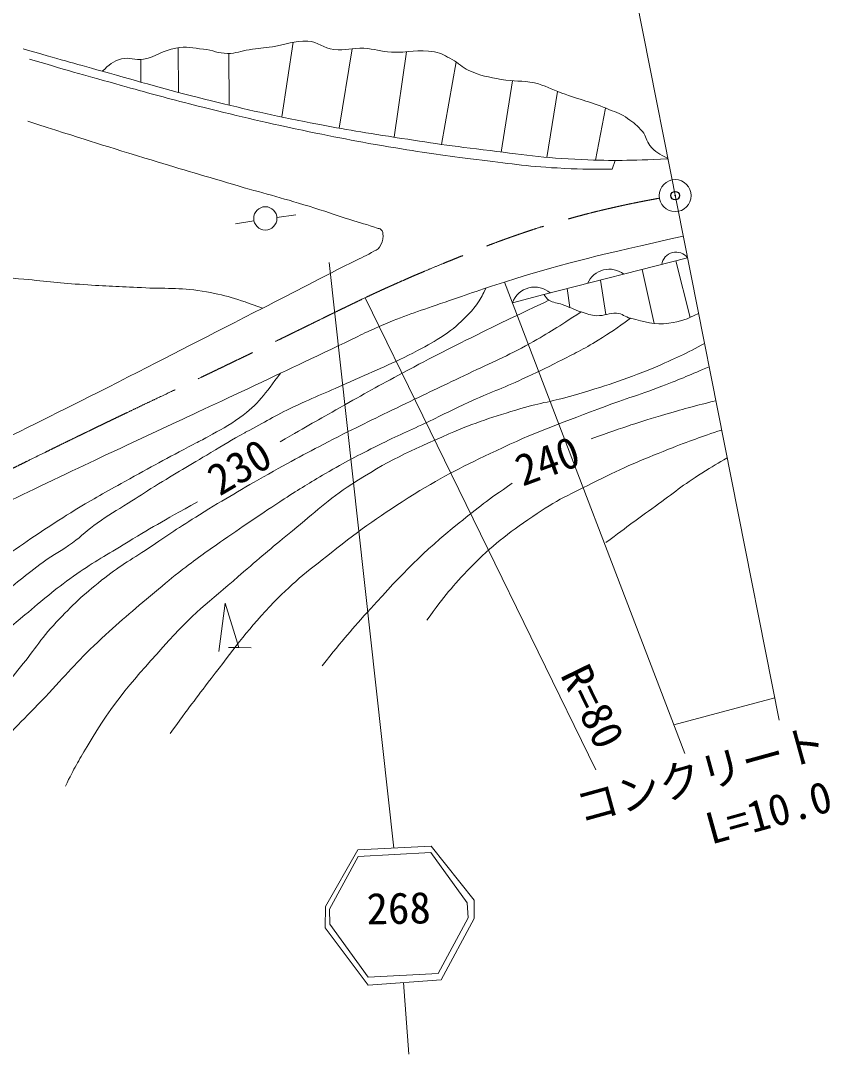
# Model space of a CAD drawing. Units: millimetres, scale not verified. Extents: x 40000 to 680000, y 20000 to 380000.
# Drawn here: x 405676 to 452892, y 279235 to 339403 of the extents above; entities that cross this region are included whole.
import ezdxf
from ezdxf.enums import TextEntityAlignment as Align

# ---------------------------------------------------------------- set-up
doc = ezdxf.new("R2010")
doc.units = ezdxf.units.MM
doc.header["$LTSCALE"] = 1000
doc.header["$PDMODE"] = 32
doc.header["$PDSIZE"] = 500
doc.linetypes.add('CHAIN', pattern=[18.5, 12, -1.5, 3.5, -1.5])
doc.layers.add('M-BMK', color=2, linetype='CHAIN', lineweight=13)
doc.layers.add('M-WORK', color=1, linetype='Continuous', lineweight=13)
doc.layers.add('M-OTRS', color=6, linetype='Continuous')
doc.styles.add('ＭＳ ゴシック', font='')
doc.styles.get('ＭＳ ゴシック').set_extended_font_data('MS Gothic')

msp = doc.modelspace()

# ---------------------------------------------------------------- linework, layer by layer
at = {"layer": 'M-BMK'}
msp.add_open_spline([(350984, 297628), (352192, 297591), (352530, 297594), (353520, 297607), (355280, 297631), (356263, 297754), (358017, 297893), (359270, 297992), (359981, 297975), (361223, 298168), (365082, 298768), (367241, 299165), (371030, 300108), (373196, 300647), (374398, 300998), (376535, 301645), (378810, 302334), (380079, 302738), (382330, 303501), (384519, 304243), (385747, 304656), (387898, 305502), (389693, 306207), (390689, 306628), (392453, 307406), (395809, 308886), (397695, 309703), (401004, 311282), (402021, 311768), (402583, 312053), (403595, 312549), (405933, 313694), (407235, 314350), (409578, 315485), (413038, 317161), (414994, 318061), (418456, 319731), (419941, 320447), (420770, 320855), (422251, 321579), (422965, 321928), (423362, 322130), (424078, 322475), (425294, 323060), (425971, 323399), (427203, 323949), (429167, 324825), (430286, 325273), (432282, 326072), (433115, 326405), (433587, 326580), (434433, 326876), (435527, 327259), (436147, 327454), (437262, 327772), (438462, 328114), (439140, 328290), (440358, 328562), (441339, 328781), (441667, 328846), (442881, 329071)], degree=3, knots=[0, 0, 0, 0, 1, 1, 1, 2, 2, 2, 3, 3, 3, 4, 4, 4, 5, 5, 5, 6, 6, 6, 7, 7, 7, 8, 8, 8, 9, 9, 9, 10, 10, 10, 11, 11, 11, 12, 12, 12, 13, 13, 13, 14, 14, 14, 15, 15, 15, 16, 16, 16, 17, 17, 17, 18, 18, 18, 19, 19, 19, 20, 20, 20, 20], dxfattribs=at)
at = {"layer": 'M-OTRS'}
msp.add_point((443799, 329218), dxfattribs=at)
at = {"layer": 'M-WORK'}
for p, q in [((449851, 298685), (440956, 343561)), ((420878, 333797), (421555, 338142)), ((414860, 335228), (414849, 337828)), ((424223, 333145), (424976, 337762)), ((427436, 332619), (428140, 337591)), ((412680, 335825), (412673, 337141)), ((417819, 334487), (417794, 337495)), ((430194, 332202), (431045, 336997)), ((433665, 331756), (434320, 335906)), ((436322, 331446), (436942, 335283)), ((439154, 331282), (439747, 334308)), ((440120, 330756), (440298, 331269)), ((420602, 327944), (421699, 328095)), ((419262, 327753), (418195, 327568)), ((436145, 323455), (444517, 325596)), ((427418, 291240), (423643, 325320)), ((442576, 321780), (441865, 324918)), ((444669, 322131), (443827, 325419)), ((433863, 324185), (444359, 296747)), ((437654, 322711), (437513, 323805)), ((439764, 322294), (439449, 324300)), ((439169, 295804), (425738, 323275)), ((436145, 323455), (434323, 322983)), ((418384, 302908), (419101, 302906)), ((443719, 298419), (449592, 299994)), ((425309, 291135), (429579, 291347)), ((425332, 290746), (429570, 290991)), ((427971, 283412), (428282, 279235))]:
    msp.add_line(p, q, dxfattribs=at)
for points in [[(417210, 302676), (417580, 305490), (418384, 302908), (417781, 302908)], [(425309, 291135), (423427, 287847), (423405, 286605), (425910, 283265), (430177, 283569), (432089, 287145), (432082, 288203), (429579, 291347)], [(429570, 290991), (431680, 288048), (431734, 287180), (429994, 283948), (425910, 283726), (423677, 286815), (423666, 287683), (425332, 290746)]]:
    msp.add_lwpolyline(points, dxfattribs=at)
for centre, radius in [((443799, 329218), 930), ((419926, 327893), 678)]:
    msp.add_circle(centre, radius, dxfattribs=at)
for centre, radius, start, end in [((443846, 325089), 841, 37.06009, 171.62183), ((439960, 323549), 1386, 52.40355, 156.27837), ((435614, 322527), 1370, 48.45222, 160.55142)]:
    msp.add_arc(centre, radius, start, end, dxfattribs=at)
for points, knots in [([(443371, 331378), (442885, 331633), (442640, 331733), (442330, 332127), (442104, 332415), (442117, 332669), (441886, 332952), (441603, 333299), (441392, 333451), (441029, 333714), (440661, 333981), (440403, 334052), (439981, 334222), (438911, 334655), (438276, 334804), (437188, 335190), (436565, 335411), (436247, 335638), (435601, 335777), (434857, 335937), (434413, 335847), (433665, 335984), (432912, 336121), (432473, 336191), (431776, 336507), (431364, 336695), (431207, 336930), (430808, 337142), (430421, 337348), (430209, 337511), (429776, 337587), (428811, 337755), (428247, 337522), (427269, 337571), (426637, 337602), (426297, 337769), (425666, 337793), (424984, 337818), (424598, 337651), (423920, 337730), (423301, 337801), (423019, 338180), (422396, 338206), (421586, 338239), (421147, 338004), (420344, 337889), (419816, 337814), (419518, 337792), (418990, 337713), (418495, 337639), (418228, 337491), (417728, 337494), (417168, 337497), (416873, 337681), (416318, 337745), (415695, 337817), (415333, 337910), (414715, 337809), (413945, 337683), (413595, 337293), (412826, 337158), (412331, 337072), (412024, 337310), (411540, 337174), (411045, 337034), (410832, 336831), (410433, 336457)], [0, 0, 0, 0, 1, 1, 1, 2, 2, 2, 3, 3, 3, 4, 4, 4, 5, 5, 5, 6, 6, 6, 7, 7, 7, 8, 8, 8, 9, 9, 9, 10, 10, 10, 11, 11, 11, 12, 12, 12, 13, 13, 13, 14, 14, 14, 15, 15, 15, 16, 16, 16, 17, 17, 17, 18, 18, 18, 19, 19, 19, 20, 20, 20, 21, 21, 21, 22, 22, 22, 22]), ([(405815, 337767), (408057, 337123), (408627, 336961), (410433, 336457), (412754, 335810), (414047, 335418), (416385, 334838), (418642, 334278), (419913, 333984), (422194, 333529), (424101, 333149), (425177, 332975), (427098, 332672), (429251, 332332), (430458, 332147), (432621, 331886), (434857, 331616), (436108, 331402), (438359, 331315), (440316, 331239), (441012, 331257), (443374, 331361)], [0, 0, 0, 0, 1, 1, 1, 2, 2, 2, 3, 3, 3, 4, 4, 4, 5, 5, 5, 6, 6, 6, 7, 7, 7, 7]), ([(406196, 337159), (408780, 336408), (409440, 336212), (411529, 335636), (413079, 335208), (413944, 334955), (415504, 334565), (417904, 333963), (419250, 333626), (421670, 333112), (423948, 332629), (425229, 332377), (427527, 331993), (429352, 331689), (430380, 331549), (432216, 331327), (434055, 331105), (435081, 330923), (436930, 330827), (438175, 330762), (438605, 330749), (440120, 330756)], [0, 0, 0, 0, 1, 1, 1, 2, 2, 2, 3, 3, 3, 4, 4, 4, 5, 5, 5, 6, 6, 6, 7, 7, 7, 7]), ([(406091, 333549), (409390, 332494), (410233, 332219), (412900, 331407), (414924, 330790), (416061, 330456), (418090, 329859), (419798, 329356), (420769, 329123), (422470, 328597), (423406, 328308), (423924, 328124), (424856, 327825), (425475, 327627), (425831, 327545), (426443, 327328), (426527, 327298), (426590, 327303), (426655, 327243), (426768, 327140), (426784, 327026), (426782, 326873), (426778, 326609), (426712, 326456), (426581, 326227), (426472, 326036), (426307, 326019), (426115, 325910), (425661, 325651), (425386, 325543), (424920, 325307), (422721, 324192), (421497, 323551), (419301, 322429), (415961, 320721), (414097, 319748), (410747, 318059), (407781, 316564), (406118, 315730), (403137, 314266), (401678, 313550), (400861, 313149), (399391, 312457), (397438, 311536), (396318, 311078), (394344, 310203), (393366, 309769), (392816, 309528), (391835, 309101), (389918, 308269), (388866, 307749), (386917, 306997), (384938, 306233), (383816, 305837), (381807, 305157), (379400, 304342), (378037, 303927), (375600, 303204), (373625, 302618), (372511, 302312), (370514, 301805), (368285, 301238), (367024, 300962), (364768, 300514), (363202, 300202), (362318, 300053), (360737, 299826), (359103, 299591), (358186, 299432), (356537, 299360), (354910, 299290), (353995, 299359), (352368, 299433), (351026, 299495), (350275, 299571), (348940, 299720), (346692, 299970), (345927, 300160), (343233, 300700)], [0, 0, 0, 0, 1, 1, 1, 2, 2, 2, 3, 3, 3, 4, 4, 4, 5, 5, 5, 6, 6, 6, 7, 7, 7, 8, 8, 8, 9, 9, 9, 10, 10, 10, 11, 11, 11, 12, 12, 12, 13, 13, 13, 14, 14, 14, 15, 15, 15, 16, 16, 16, 17, 17, 17, 18, 18, 18, 19, 19, 19, 20, 20, 20, 21, 21, 21, 22, 22, 22, 23, 23, 23, 24, 24, 24, 25, 25, 25, 26, 26, 26, 26]), ([(391393, 327989), (393085, 327325), (393559, 327159), (394964, 326672), (397414, 325823), (398779, 325260), (401328, 324783), (403079, 324456), (404094, 324520), (405867, 324355), (407225, 324229), (407983, 324137), (409343, 324037), (410656, 323942), (411394, 323935), (412708, 323863), (414090, 323787), (414881, 323881), (416247, 323657), (417655, 323425), (418192, 323229), (419764, 322669)], [0, 0, 0, 0, 1, 1, 1, 2, 2, 2, 3, 3, 3, 4, 4, 4, 5, 5, 5, 6, 6, 6, 7, 7, 7, 7]), ([(313728, 302119), (317556, 301421), (318537, 301228), (321630, 300723), (322956, 300507), (323703, 300409), (325027, 300184), (327526, 299758), (328915, 299461), (331407, 298993), (334036, 298500), (335506, 298212), (338136, 297724), (339692, 297435), (340556, 297231), (342120, 296994), (344290, 296664), (345505, 296450), (347691, 296248), (349138, 296114), (349951, 296034), (351405, 296010), (353289, 295978), (354350, 295944), (356229, 296089), (357842, 296213), (358741, 296354), (360340, 296597), (362232, 296885), (363292, 297056), (365165, 297454), (366990, 297842), (368003, 298102), (369815, 298549), (373063, 299351), (374911, 299701), (378116, 300660), (379359, 301032), (380046, 301272), (381274, 301692), (382973, 302273), (383921, 302610), (385607, 303231), (388358, 304244), (389893, 304831), (392606, 305945), (396456, 307526), (398604, 308438), (402382, 310183), (404573, 311194), (405774, 311814), (407953, 312849), (411902, 314725), (414131, 315739), (418087, 317598), (420481, 318724), (421821, 319356), (424213, 320487), (425181, 320944), (425706, 321238), (426689, 321661), (428006, 322228), (428779, 322461), (430133, 322931), (431585, 323435), (432399, 323718), (433863, 324185), (437860, 325460), (439278, 325703), (444265, 326868)], [0, 0, 0, 0, 1, 1, 1, 2, 2, 2, 3, 3, 3, 4, 4, 4, 5, 5, 5, 6, 6, 6, 7, 7, 7, 8, 8, 8, 9, 9, 9, 10, 10, 10, 11, 11, 11, 12, 12, 12, 13, 13, 13, 14, 14, 14, 15, 15, 15, 16, 16, 16, 17, 17, 17, 18, 18, 18, 19, 19, 19, 20, 20, 20, 21, 21, 21, 22, 22, 22, 23, 23, 23, 23]), ([(357786, 279733), (359355, 280333), (359752, 280483), (361008, 280971), (362038, 281372), (362598, 281643), (363643, 282003), (364703, 282369), (365313, 282525), (366389, 282844), (368211, 283386), (369276, 283549), (371071, 284177), (372008, 284506), (372511, 284749), (373435, 285114), (374520, 285542), (375138, 285755), (376213, 286209), (377516, 286759), (378245, 287076), (379512, 287704), (380751, 288318), (381428, 288697), (382616, 289404), (383316, 289821), (383704, 290062), (384383, 290513), (386310, 291794), (387395, 292506), (389271, 293862), (390321, 294621), (390903, 295054), (391927, 295846), (392972, 296654), (393567, 297096), (394583, 297941), (395301, 298539), (395684, 298897), (396392, 299507), (397558, 300511), (398210, 301075), (399386, 302068), (400190, 302745), (400629, 303138), (401460, 303782), (402543, 304620), (403217, 304998), (404317, 305813), (405380, 306600), (405918, 307118), (406994, 307887), (407639, 308348), (408043, 308545), (408687, 309009), (409274, 309432), (409550, 309738), (410136, 310162), (410813, 310650), (411232, 310866), (411935, 311315), (412537, 311700), (412873, 311919), (413480, 312296), (414746, 313081), (415471, 313496), (416753, 314257), (417522, 314713), (417943, 314986), (418726, 315418), (418762, 315438), (418783, 315446), (418820, 315465), (419899, 316025), (420469, 316406), (421571, 316922), (422848, 317519), (423588, 317799), (424872, 318382), (426410, 319081), (427301, 319415), (428797, 320199), (429416, 320523), (429760, 320714), (430342, 321098), (430907, 321472), (431187, 321739), (431665, 322220), (431938, 322495), (432080, 322663), (432299, 322982), (432520, 323302), (432586, 323437), (432786, 323849)], [0, 0, 0, 0, 1, 1, 1, 2, 2, 2, 3, 3, 3, 4, 4, 4, 5, 5, 5, 6, 6, 6, 7, 7, 7, 8, 8, 8, 9, 9, 9, 10, 10, 10, 11, 11, 11, 12, 12, 12, 13, 13, 13, 14, 14, 14, 15, 15, 15, 16, 16, 16, 17, 17, 17, 18, 18, 18, 19, 19, 19, 20, 20, 20, 21, 21, 21, 22, 22, 22, 23, 23, 23, 24, 24, 24, 25, 25, 25, 26, 26, 26, 27, 27, 27, 28, 28, 28, 29, 29, 29, 30, 30, 30, 31, 31, 31, 31]), ([(420781, 314889), (422480, 315867), (422914, 316117), (424289, 316889), (425709, 317686), (426502, 318138), (427939, 318904), (429728, 319857), (430739, 320374), (432558, 321269), (434068, 322012), (434559, 322245), (436446, 323126)], [0, 0, 0, 0, 1, 1, 1, 2, 2, 2, 3, 3, 3, 4, 4, 4, 4]), ([(445158, 322361), (444459, 322018), (444137, 321890), (443435, 321794), (442560, 321675), (442054, 321886), (441192, 322080), (440866, 322153), (440722, 322361), (440388, 322376), (439934, 322396), (439689, 322216), (439235, 322228), (438867, 322238), (438672, 322345), (438321, 322452), (437881, 322586), (437658, 322730), (437224, 322884), (436924, 322991), (436722, 322967), (436446, 323126), (436295, 323213), (436279, 323344), (436145, 323455)], [0, 0, 0, 0, 1, 1, 1, 2, 2, 2, 3, 3, 3, 4, 4, 4, 5, 5, 5, 6, 6, 6, 7, 7, 7, 8, 8, 8, 8]), ([(394445, 288609), (395089, 289522), (395277, 289763), (395826, 290490), (397239, 292361), (398112, 293347), (399659, 295109), (401096, 296745), (402020, 297553), (403468, 299180), (404290, 300102), (404731, 300637), (405515, 301592), (406403, 302672), (406800, 303362), (407753, 304385), (408710, 305412), (409293, 305951), (410388, 306829), (411396, 307639), (412042, 307984), (413118, 308702), (414269, 309471), (414909, 309909), (416085, 310638), (417637, 311601), (418521, 312117), (420111, 313014), (421675, 313896), (422566, 314365), (424164, 315183), (425692, 315965), (426565, 316371), (428110, 317119), (429525, 317804), (430325, 318170), (431740, 318854), (433144, 319533), (433964, 319851), (435327, 320611), (436526, 321279), (436931, 321538), (438321, 322452)], [0, 0, 0, 0, 1, 1, 1, 2, 2, 2, 3, 3, 3, 4, 4, 4, 5, 5, 5, 6, 6, 6, 7, 7, 7, 8, 8, 8, 9, 9, 9, 10, 10, 10, 11, 11, 11, 12, 12, 12, 13, 13, 13, 14, 14, 14, 14]), ([(400027, 291293), (400534, 292089), (400684, 292301), (401121, 292936), (402174, 294467), (402817, 295290), (404002, 296721), (405138, 298093), (405894, 298756), (407118, 300049), (408302, 301299), (408910, 302055), (410165, 303234), (411418, 304410), (412169, 305015), (413480, 306126), (414116, 306663), (414472, 306964), (415131, 307473), (416030, 308168), (416555, 308529), (417487, 309180), (418855, 310136), (419633, 310654), (421032, 311562), (421955, 312162), (422479, 312490), (423430, 313044), (424611, 313731), (425292, 314081), (426513, 314694), (427647, 315264), (428308, 315532), (429454, 316077), (430362, 316509), (430860, 316771), (431773, 317191), (432986, 317750), (433700, 317987), (434914, 318546), (435739, 318925), (436200, 319141), (437007, 319557), (437915, 320025), (438439, 320264), (439309, 320799), (440066, 321266), (440323, 321446), (441192, 322080)], [0, 0, 0, 0, 1, 1, 1, 2, 2, 2, 3, 3, 3, 4, 4, 4, 5, 5, 5, 6, 6, 6, 7, 7, 7, 8, 8, 8, 9, 9, 9, 10, 10, 10, 11, 11, 11, 12, 12, 12, 13, 13, 13, 14, 14, 14, 15, 15, 15, 16, 16, 16, 16]), ([(408287, 294849), (408818, 295947), (409026, 296269), (409546, 297153), (411096, 299787), (412284, 301074), (414332, 303343), (415871, 305047), (416938, 305803), (418664, 307318), (419757, 308277), (420385, 308797), (421513, 309715), (422842, 310796), (423526, 311490), (424963, 312424), (427046, 313777), (428333, 314357), (430613, 315344), (432209, 316035), (433148, 316322), (434813, 316825), (435984, 317179), (436679, 317233), (437850, 317587), (439707, 318148), (440759, 318449), (442548, 319202), (443810, 319734), (444465, 320048), (445506, 320607)], [0, 0, 0, 0, 1, 1, 1, 2, 2, 2, 3, 3, 3, 4, 4, 4, 5, 5, 5, 6, 6, 6, 7, 7, 7, 8, 8, 8, 9, 9, 9, 10, 10, 10, 10]), ([(348977, 280426), (351501, 281027), (352143, 281179), (354167, 281680), (355911, 282112), (356888, 282352), (358627, 282807), (360881, 283398), (362137, 283756), (364388, 284362), (366464, 284922), (367621, 285258), (369705, 285791), (371044, 286133), (371829, 286200), (373143, 286627), (374528, 287076), (375279, 287404), (376624, 287960), (377736, 288419), (378370, 288656), (379439, 289208), (380474, 289743), (381024, 290100), (382010, 290721), (383388, 291590), (384136, 292114), (385470, 293049), (386836, 294007), (387589, 294564), (388898, 295599), (390632, 296971), (391558, 297796), (393260, 299207), (394186, 299975), (394697, 300416), (395630, 301175), (396613, 301975), (397175, 302410), (398169, 303196), (399678, 304388), (400508, 305074), (402042, 306233), (403318, 307197), (404050, 307713), (405364, 308624), (406703, 309552), (407461, 310062), (408845, 310920), (409955, 311608), (410607, 311941), (411744, 312581), (413288, 313450), (414171, 313905), (415733, 314740), (416065, 314917), (416260, 314999), (416587, 315184), (417323, 315600), (417762, 315797), (418442, 316299), (419549, 317114), (419865, 317640), (420819, 318894)], [0, 0, 0, 0, 1, 1, 1, 2, 2, 2, 3, 3, 3, 4, 4, 4, 5, 5, 5, 6, 6, 6, 7, 7, 7, 8, 8, 8, 9, 9, 9, 10, 10, 10, 11, 11, 11, 12, 12, 12, 13, 13, 13, 14, 14, 14, 15, 15, 15, 16, 16, 16, 17, 17, 17, 18, 18, 18, 19, 19, 19, 20, 20, 20, 21, 21, 21, 21]), ([(414384, 297908), (415514, 299466), (415822, 299877), (416777, 301114), (418066, 302785), (418744, 303766), (420189, 305304), (421458, 306656), (422307, 307279), (423760, 308431), (425572, 309868), (426639, 310617), (428601, 311843), (430385, 312959), (431463, 313459), (433362, 314367), (435622, 315447), (436959, 315896), (439298, 316795), (440742, 317350), (441584, 317570), (443027, 318128), (444177, 318573), (444692, 318786), (445774, 319254)], [0, 0, 0, 0, 1, 1, 1, 2, 2, 2, 3, 3, 3, 4, 4, 4, 5, 5, 5, 6, 6, 6, 7, 7, 7, 8, 8, 8, 8]), ([(438903, 315070), (440976, 315792), (441540, 315998), (443260, 316498), (444449, 316844), (444966, 316984), (446165, 317281)], [0, 0, 0, 0, 1, 1, 1, 2, 2, 2, 2]), ([(429333, 304500), (430417, 305981), (430790, 306457), (431880, 307571), (433160, 308878), (433992, 309508), (435499, 310547), (436873, 311494), (437742, 311873), (439236, 312618), (440827, 313411), (441749, 313798), (443402, 314451), (444677, 314955), (445281, 315171), (446503, 315576)], [0, 0, 0, 0, 1, 1, 1, 2, 2, 2, 3, 3, 3, 4, 4, 4, 5, 5, 5, 5]), ([(439760, 309023), (441152, 310058), (441508, 310324), (442641, 311142), (443695, 311903), (444254, 312377), (445354, 313070), (445965, 313455), (446305, 313660), (446826, 313948)], [0, 0, 0, 0, 1, 1, 1, 2, 2, 2, 3, 3, 3, 3]), ([(423238, 301857), (424528, 303475), (424924, 303924), (426071, 305190), (427948, 307261), (429037, 308412), (431213, 310166), (432388, 311112), (432815, 311453), (434308, 312475)], [0, 0, 0, 0, 1, 1, 1, 2, 2, 2, 3, 3, 3, 3]), ([(384183, 286448), (386125, 287723), (386666, 288100), (388198, 289241), (390264, 290779), (391340, 291749), (393277, 293447), (395068, 295017), (395993, 295983), (397737, 297605), (398838, 298630), (399444, 299217), (400562, 300224), (402610, 302070), (403805, 303050), (405926, 304811), (407012, 305712), (407598, 306250), (408751, 307064), (409841, 307835), (410502, 308192), (411640, 308890), (413307, 309911), (413871, 310216), (415972, 311397)], [0, 0, 0, 0, 1, 1, 1, 2, 2, 2, 3, 3, 3, 4, 4, 4, 5, 5, 5, 6, 6, 6, 7, 7, 7, 8, 8, 8, 8])]:
    msp.add_open_spline(points, degree=3, knots=knots, dxfattribs=at)

# ---------------------------------------------------------------- texts
at = {"layer": 'M-WORK', "style": 'ＭＳ ゴシック'}
for s, rotation, p in [('230', 30.339, (417540, 311223)), ('240', 20.168, (435100, 311761)), ('R=80', 296.054, (436588, 301082)), ('コンクリート', 15.422, (438437, 292098)), ('L=10.0', 15.496, (446031, 290908)), ('268', 1.124, (425850, 286242))]:
    msp.add_text(s, height=1833, rotation=rotation, dxfattribs=at).set_placement(p, align=Align.BOTTOM_LEFT)

doc.saveas('drawing.dxf')
